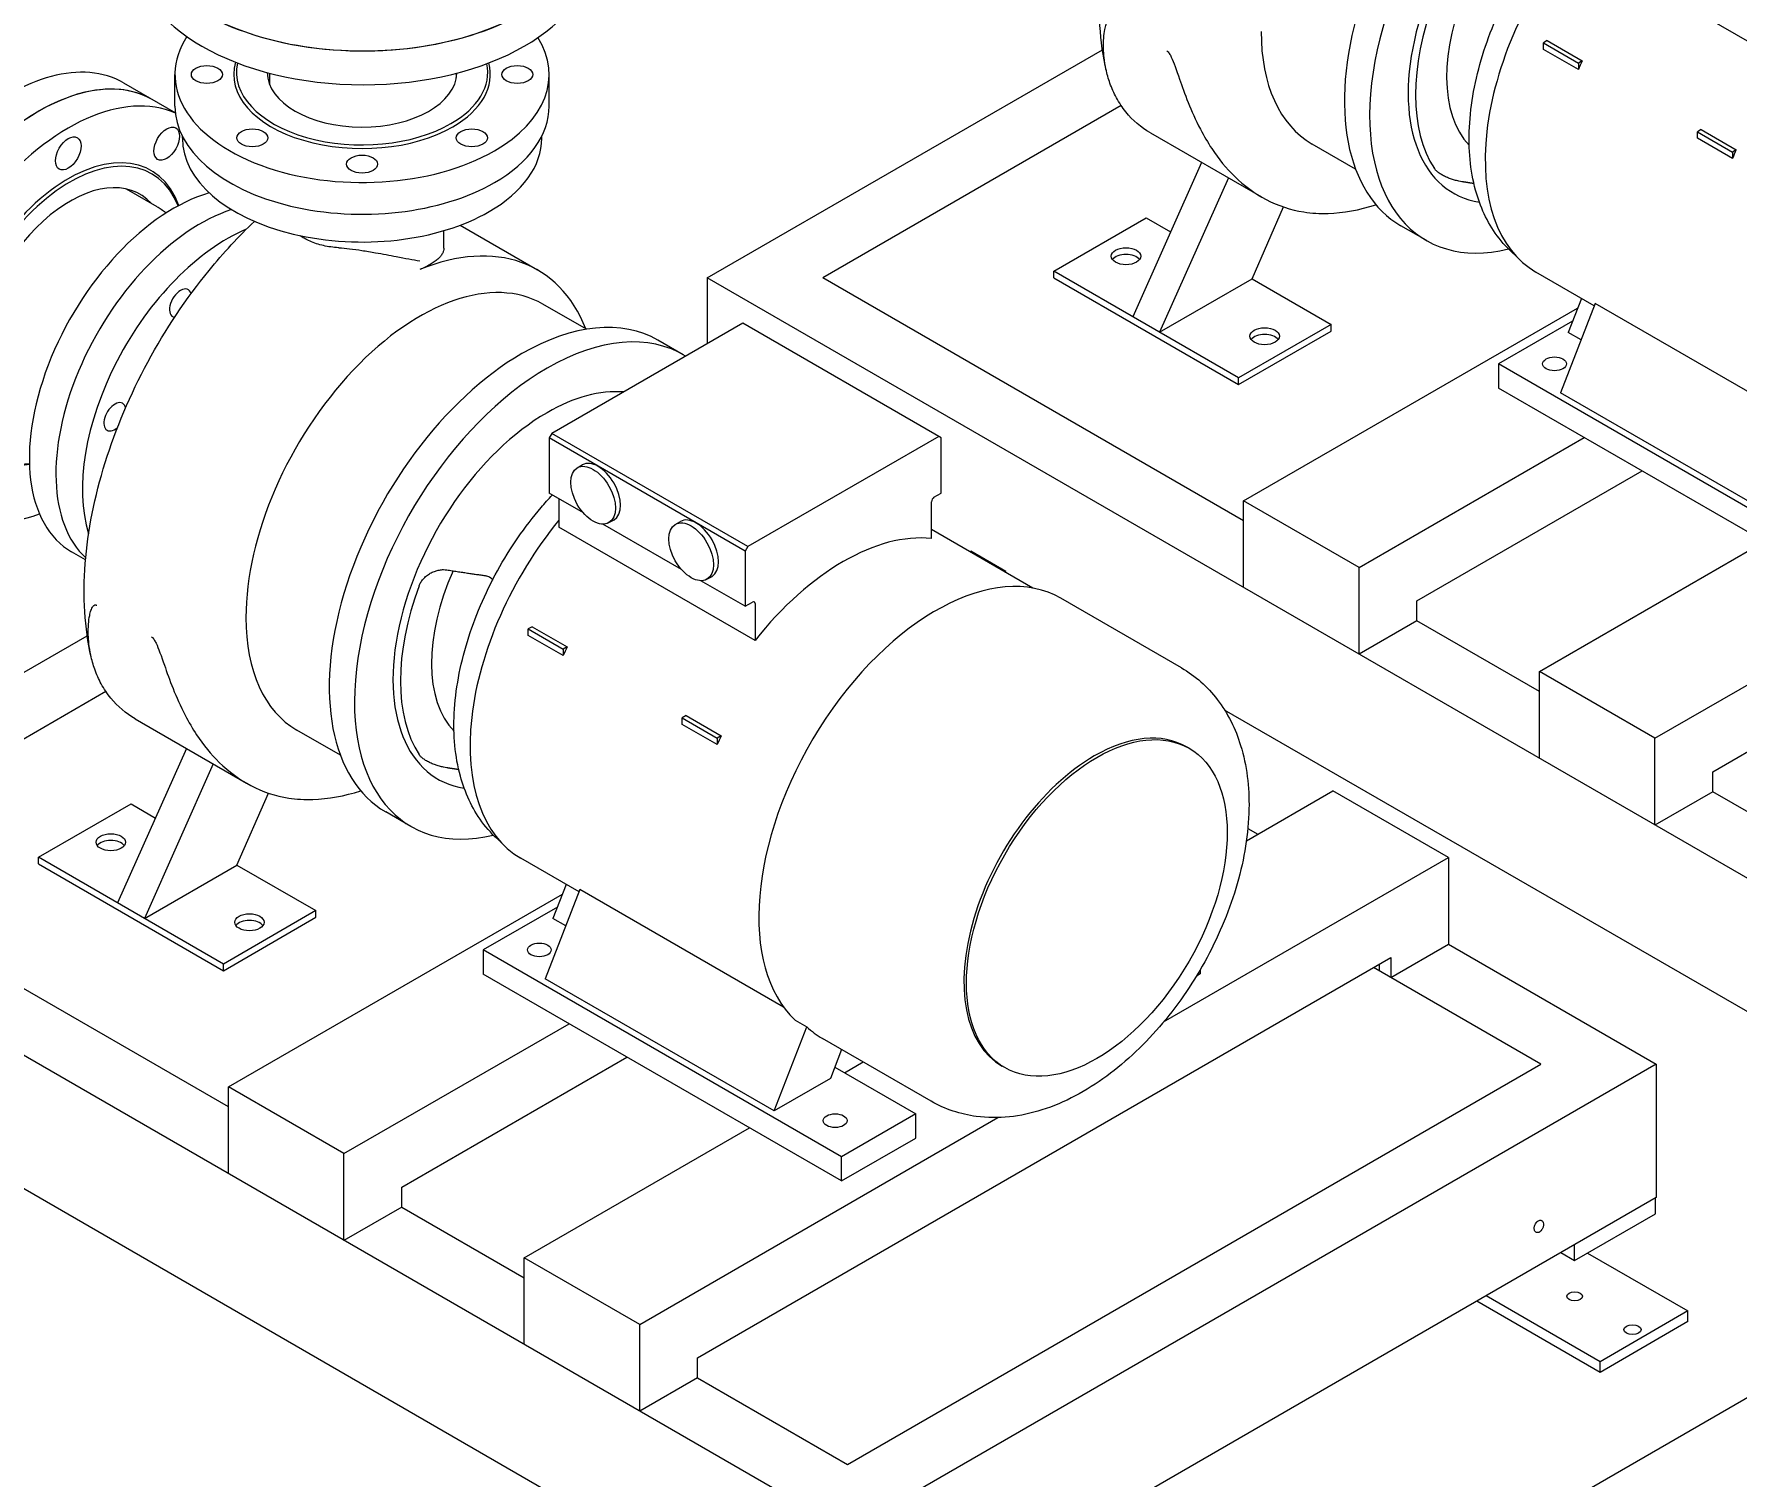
# Model space of a CAD drawing. Header units: millimetres. Extents: x -312439 to 477422, y -331570 to 212570.
# Drawn here: x 347366 to 348642, y 61954 to 63036 of the extents above; entities that cross this region are included whole.
import ezdxf

# ---------------------------------------------------------------- set-up
doc = ezdxf.new("R2010")
doc.units = ezdxf.units.MM
doc.styles.add('ROMAND', font='ROMAND.SHX')
doc.dimstyles.new('1-50 (MILIMETRO)', dxfattribs={"dimscale": 0, "dimtxt": 125, "dimasz": 125, "dimexe": 100, "dimexo": 100, "dimgap": 50, "dimtad": 0, "dimdec": 0, "dimzin": 0, "dimdsep": 46, "dimtxsty": 'ROMAND', "dimcen": -390, "dimclrd": 1, "dimclre": 1, "dimclrt": 3, "dimadec": 0, "dimazin": 0, "dimtfac": 1, "dimtdec": 0, "dimtix": 1, "dimtmove": 2, "dimatfit": 2, "dimfxl": 1, "dimtvp": 1, "dimtolj": 1, "dimtzin": 0, "dimarcsym": 0})

# ---------------------------------------------------------------- blocks, each defined once
blk = doc.blocks.new('*D161')
at = {"color": 1, "lineweight": -2, "transparency": 16777216}
for p, q in [((350510.9, 62972.7), (351769, 62246.3)), ((348028.9, 60202.5), (351560.7, 62241.6)), ((346762.6, 60808.6), (348020.7, 60082.2))]:
    blk.add_line(p, q, dxfattribs=at)
at = {"color": 1, "transparency": 16777216}
for points in [[(351550.3, 62259.6), (351571.1, 62223.5), (351669, 62304.1)], [(348018.5, 60220.5), (348039.3, 60184.4), (347920.7, 60140)]]:
    blk.add_solid(points, dxfattribs=at)
at = {"layer": 'Defpoints', "color": 0, "transparency": 16777216}
for p in [(350410.9, 63030.4, 9601.9), (351669, 62304.1), (346662.6, 60866.3, 9601.9)]:
    blk.add_point(p, dxfattribs=at)
at = {"color": 3, "transparency": 16777216, "insert": (349732.3, 61330.3), "char_height": 125, "attachment_point": 5, "rotation": 30, "style": 'ROMAND'}
blk.add_mtext('\\A1;4328', dxfattribs=at)

msp = doc.modelspace()

# ---------------------------------------------------------------- linework, layer by layer
at = {"color": 0, "linetype": 'Continuous', "lineweight": 0, "extrusion": (-5.55112e-17, 0.816497, 0.57735)}
for p, q in [((355860.952, 66176.978), (346662.598, 60866.305)), ((348667.396, 63021.043), (348520.416, 63105.902)), ((348500.243, 63031.286), (348497.319, 63029.598)), ((348497.319, 63024.731), (348497.319, 63029.598)), ((348497.319, 63029.598), (348523.565, 63014.444)), ((348500.243, 63031.286), (348526.489, 63016.133)), ((347870.475, 62853.408), (348166.788, 63024.484)), ((348523.565, 63009.577), (348497.319, 63024.731)), ((348526.489, 63016.133), (348523.565, 63014.444)), ((348523.565, 63014.444), (348523.565, 63009.577)), ((347432.962, 62999.601), (347471.789, 62977.184)), ((347471.532, 62982.087), (347471.532, 63005.89)), ((347542.516, 62998.373), (347542.516, 63006.831)), ((347682.522, 63003.694), (347682.522, 63006.831)), ((347752.034, 62982.087), (347752.034, 63005.89)), ((348180.843, 62982.592), (347957.089, 62853.408)), ((348202.789, 62962.136), (348286.079, 62914.049)), ((348615.728, 62964.611), (348612.803, 62962.923)), ((348612.803, 62958.055), (348612.803, 62962.923)), ((348612.803, 62962.923), (348639.05, 62947.769)), ((348615.728, 62964.611), (348641.974, 62949.457)), ((347477.044, 62958.084), (347477.044, 62959.609)), ((347746.522, 62958.084), (347746.522, 62959.609)), ((348356.586, 62934.914), (348323.947, 62953.758)), ((348639.05, 62942.902), (348612.803, 62958.055)), ((348641.974, 62949.457), (348639.05, 62947.769)), ((348241.14, 62939.994), (348189.528, 62824.222)), ((348639.05, 62947.769), (348639.05, 62942.902)), ((348261.297, 62928.357), (348209.685, 62812.584)), ((347458.14, 62906.778), (347435.18, 62920.034)), ((348130.316, 62858.408), (348199.606, 62898.413)), ((348199.606, 62898.413), (348217.895, 62887.854)), ((348278.976, 62852.589), (348302.556, 62906.574)), ((347673.028, 62875.743), (347673.028, 62888.793)), ((347685.23, 62892.866), (347743.302, 62859.338)), ((348409.417, 62881.59), (348390.519, 62892.501)), ((348736.729, 62353.276), (347870.475, 62853.408)), ((347870.475, 62853.408), (347870.475, 62804.07)), ((348272.648, 62671.219), (347957.089, 62853.408)), ((348130.316, 62853.408), (348130.316, 62858.408)), ((348268.897, 62778.398), (348130.316, 62858.408)), ((348130.316, 62853.408), (348268.897, 62773.397)), ((348209.685, 62812.584), (348278.976, 62852.589)), ((348278.976, 62852.589), (348338.188, 62818.403)), ((348535.468, 62832.49), (348491.794, 62857.705)), ((347779.921, 62814.886), (347747.283, 62833.73)), ((348536.151, 62834.251), (348510.169, 62767.286)), ((348525.833, 62838.053), (348515.943, 62812.564)), ((348688.842, 62746.095), (348536.151, 62834.251)), ((348272.648, 62686.221), (348523.004, 62830.764)), ((348519.216, 62821), (348463.723, 62788.961)), ((347897.107, 62819.446), (347753.906, 62736.769)), ((348045.977, 62733.496), (347897.107, 62819.446)), ((348338.188, 62818.403), (348268.897, 62778.398)), ((348268.897, 62773.397), (348338.188, 62813.402)), ((348338.188, 62813.402), (348338.188, 62818.403)), ((348525.578, 62807.001), (348515.943, 62812.564)), ((347852.516, 62795.796), (347833.619, 62806.706)), ((348732.267, 62633.917), (348463.723, 62788.961)), ((348463.723, 62788.961), (348463.723, 62770.777)), ((348624.299, 62483.195), (349143.98, 62783.233)), ((348268.897, 62773.397), (348268.897, 62778.398)), ((348732.267, 62615.733), (348463.723, 62770.777)), ((348681.784, 62668.204), (348510.169, 62767.286)), ((347753.906, 62736.769), (347752.016, 62733.496)), ((347752.016, 62733.496), (347752.016, 62692.036)), ((347898.997, 62648.637), (347752.016, 62733.496)), ((347900.886, 62651.91), (347753.906, 62736.769)), ((348044.087, 62734.587), (347900.886, 62651.91)), ((348045.977, 62692.036), (348045.977, 62733.496)), ((348359.262, 62636.214), (348528.027, 62733.651)), ((347773.104, 62711.033), (347776.883, 62713.215)), ((348402.569, 62611.211), (348571.334, 62708.648)), ((347777.66, 62677.231), (347752.016, 62692.036)), ((347759.365, 62687.793), (347759.365, 62666.51)), ((348038.628, 62658.024), (348038.628, 62685.611)), ((348040.518, 62688.884), (348045.977, 62692.036)), ((348272.648, 62621.213), (348272.648, 62686.221)), ((348359.262, 62636.214), (348272.648, 62686.221)), ((347851.15, 62634.801), (347792.304, 62668.776)), ((347796.86, 62669.887), (347800.639, 62672.069)), ((347846.594, 62668.603), (347850.374, 62670.786)), ((347906.346, 62581.651), (347759.365, 62666.51)), ((348114.534, 62620.843), (348038.628, 62664.668)), ((348494.379, 62558.205), (348663.144, 62655.641)), ((348580.993, 62508.198), (348849.547, 62663.248)), ((347404.459, 62641.95), (347394.047, 62647.962)), ((347900.886, 62651.91), (347898.997, 62648.637)), ((347898.997, 62648.637), (347898.997, 62607.177)), ((348067.42, 62648.045), (348068.024, 62648.394)), ((348094.271, 62633.241), (348068.024, 62648.394)), ((347870.35, 62627.457), (347874.129, 62629.64)), ((348093.666, 62632.892), (348094.271, 62633.241)), ((348094.271, 62632.543), (348094.271, 62633.241)), ((348359.262, 62571.206), (348359.262, 62636.214)), ((347898.997, 62607.177), (347865.794, 62626.346)), ((347898.997, 62607.177), (347904.456, 62610.329)), ((347906.346, 62609.238), (347906.346, 62581.651)), ((348226.013, 62561.042), (348135.654, 62613.21)), ((348402.569, 62596.209), (348402.569, 62611.211)), ((347739.193, 62591.893), (347736.268, 62590.205)), ((347739.193, 62591.893), (347765.439, 62576.74)), ((348402.569, 62596.209), (348359.262, 62571.206)), ((348494.379, 62543.203), (348402.569, 62596.209)), ((347343.736, 62549.295), (347405.738, 62585.091)), ((347736.268, 62585.338), (347736.268, 62590.205)), ((347736.268, 62590.205), (347762.515, 62575.052)), ((347762.515, 62570.184), (347736.268, 62585.338)), ((347765.439, 62576.74), (347762.515, 62575.052)), ((347762.515, 62575.052), (347762.515, 62570.184)), ((348494.379, 62493.196), (348494.379, 62558.205)), ((348580.993, 62508.198), (348494.379, 62558.205)), ((347419.793, 62543.2), (347349.965, 62502.884)), ((348736.729, 62253.263), (348258.392, 62529.431)), ((347441.739, 62522.743), (347525.028, 62474.656)), ((347595.536, 62495.521), (347562.897, 62514.365)), ((347854.677, 62525.218), (347851.753, 62523.53)), ((347851.753, 62518.663), (347851.753, 62523.53)), ((347851.753, 62523.53), (347877.999, 62508.376)), ((347877.999, 62503.509), (347851.753, 62518.663)), ((347854.677, 62525.218), (347880.924, 62510.065)), ((347880.924, 62510.065), (347877.999, 62508.376)), ((347877.999, 62508.376), (347877.999, 62503.509)), ((348231.733, 62500.735), (348229.833, 62501.832)), ((348580.993, 62443.19), (348580.993, 62508.198)), ((347480.089, 62500.602), (347428.477, 62384.829)), ((347500.246, 62488.964), (347448.634, 62373.192)), ((348624.299, 62468.193), (348624.299, 62483.195)), ((347517.925, 62413.197), (347541.506, 62467.182)), ((348274.707, 62431.377), (348339.623, 62468.856)), ((348426.237, 62418.85), (348339.623, 62468.856)), ((348624.299, 62468.193), (348580.993, 62443.19)), ((348736.729, 62403.282), (348624.299, 62468.193)), ((347369.265, 62419.015), (347438.556, 62459.021)), ((347438.556, 62459.021), (347456.845, 62448.461)), ((347648.366, 62442.197), (347629.469, 62453.108)), ((348275.802, 62440.695), (348283.324, 62436.352)), ((347369.265, 62414.015), (347369.265, 62419.015)), ((347507.847, 62339.005), (347369.265, 62419.015)), ((347369.265, 62414.015), (347507.847, 62334.005)), ((347448.634, 62373.192), (347517.925, 62413.197)), ((347517.925, 62413.197), (347577.138, 62379.01)), ((347774.418, 62393.098), (347730.744, 62418.313)), ((348212.695, 62295.561), (348426.237, 62418.85)), ((348426.237, 62418.85), (348426.237, 62353.842)), ((347511.598, 62246.828), (347761.954, 62391.371)), ((347775.101, 62394.859), (347749.119, 62327.893)), ((347764.782, 62398.661), (347754.893, 62373.171)), ((347927.792, 62306.702), (347775.101, 62394.859)), ((347577.138, 62379.01), (347507.847, 62339.005)), ((347507.847, 62334.005), (347577.138, 62374.01)), ((347577.138, 62374.01), (347577.138, 62379.01)), ((347758.166, 62381.607), (347702.673, 62349.568)), ((347511.598, 62231.826), (347285.234, 62362.518)), ((347764.528, 62367.608), (347754.893, 62373.171)), ((347971.216, 62194.525), (347702.673, 62349.568)), ((347702.673, 62349.568), (347702.673, 62331.384)), ((348382.93, 62328.839), (348426.237, 62353.842)), ((348426.237, 62353.842), (348581.973, 62263.927)), ((347507.847, 62334.005), (347507.847, 62339.005)), ((347863.249, 62043.802), (348382.93, 62343.84)), ((348495.359, 62263.927), (348369.938, 62336.339)), ((348374.269, 62338.84), (348374.269, 62333.839)), ((348382.93, 62343.84), (348382.93, 62328.839)), ((347975.678, 61913.883), (347248.837, 62333.525)), ((347971.216, 62176.341), (347702.673, 62331.384)), ((347920.733, 62228.811), (347749.119, 62327.893)), ((348239.981, 62331.512), (348237.212, 62329.913)), ((348239.981, 62334.553), (348239.981, 62331.512)), ((347598.212, 62196.822), (347766.977, 62294.258)), ((347920.733, 62228.811), (347945.2, 62291.87)), ((347936.392, 62296.955), (347945.2, 62291.87)), ((347975.678, 61813.87), (347162.935, 62283.108)), ((348038.417, 62236.117), (347956.866, 62283.201)), ((347971.277, 62274.881), (347962.832, 62253.117)), ((347641.518, 62171.819), (347810.283, 62269.255)), ((347966.16, 62261.694), (348026.859, 62226.65)), ((347973.484, 62257.466), (347987.462, 62265.536)), ((348581.973, 62263.927), (347975.678, 61913.883)), ((347975.678, 61963.889), (348495.359, 62263.927)), ((348093.505, 62261.317), (348091.605, 62262.414)), ((348581.973, 62263.927), (348581.973, 62163.915)), ((347511.598, 62181.82), (347511.598, 62246.828)), ((347598.212, 62196.822), (347511.598, 62246.828)), ((347962.832, 62253.117), (347920.733, 62228.811)), ((347819.942, 62068.806), (348088.497, 62223.856)), ((348026.859, 62226.65), (347971.216, 62194.525)), ((348026.859, 62208.466), (348026.859, 62226.65)), ((347733.329, 62118.812), (347902.094, 62216.248)), ((347971.216, 62176.341), (348026.859, 62208.466)), ((347598.212, 62131.814), (347598.212, 62196.822)), ((347971.216, 62176.341), (347971.216, 62194.525)), ((347641.518, 62156.817), (347641.518, 62171.819)), ((348581.973, 62163.915), (347975.678, 61813.87)), ((348581.375, 62151.667), (348581.375, 62163.57)), ((347641.518, 62156.817), (347598.212, 62131.814)), ((347641.518, 62156.817), (347733.329, 62103.81)), ((348520.746, 62116.662), (348581.375, 62151.667)), ((347733.329, 62053.804), (347733.329, 62118.812)), ((347819.942, 62068.806), (347733.329, 62118.812)), ((348510.437, 62122.614), (348520.746, 62116.662)), ((348520.746, 62116.662), (348520.746, 62128.565)), ((348530.49, 62122.288), (348605.692, 62078.87)), ((348539.866, 62032.864), (348447.426, 62086.234)), ((348539.866, 62040.865), (348454.355, 62090.235)), ((347819.942, 62003.797), (347819.942, 62068.806)), ((348605.692, 62078.87), (348539.866, 62040.865)), ((348605.692, 62070.869), (348539.866, 62032.864)), ((348605.692, 62070.869), (348605.692, 62078.87)), ((347863.249, 62028.801), (347863.249, 62043.802)), ((348539.866, 62032.864), (348539.866, 62040.865)), ((347863.249, 62028.801), (347819.942, 62003.797)), ((347863.249, 62028.801), (347975.678, 61963.889))]:
    msp.add_line(p, q, dxfattribs=at)
at = {"color": 0, "linetype": 'Continuous', "lineweight": 0}
for centre, major_axis, start_param, end_param in [((348492.594, 63069.3), (102.075, 176.799), 0.78539816, 3.14159265), ((348511.492, 63058.389), (102.075, 176.799), 0.78539816, 3.64421708), ((348511.492, 63058.389), (81.66, 141.439), 0.78539816, 3.35938218), ((347612.519, 63122.23), (170.874, 0), 3.14159265, 6.28318531), ((347612.519, 63122.23), (170.874, 0), 3.14159265, 5.49778714), ((348583.617, 63016.748), (91.823, 159.042), 1.29370703, 3.14159265), ((347612.519, 63096.826), (-170.874, 0), 0, 3.14159265), ((348515.271, 63056.207), (-63.975, -110.808), 4.88863173, 6.1202388), ((348515.271, 63056.207), (80.414, 139.281), 1.853373, 2.85901598), ((348416.14, 63113.44), (-92.193, -159.683), 5.49778714, 6.28318531), ((347347.525, 62851.62), (-85.437, -147.981), 3.14159265, 6.28318531), ((347611.783, 63005.89), (-140.251, 0), 5.92533453, 8.6393798), ((347611.783, 63005.89), (-140.251, 0), 2.35619449, 3.49009514), ((347369.525, 62838.919), (85.437, 147.981), 0, 3.14159265), ((347611.783, 63005.89), (96.155, 0), 2.97588047, 5.49778714), ((347611.783, 63007.49), (94.195, 0), 3.01238807, 5.49778714), ((347611.783, 63007.49), (94.195, 0), 5.49778714, 6.40287415), ((347611.783, 63005.89), (96.155, 0), 5.49778714, 6.43954919), ((348631.701, 62988.986), (91.823, 159.042), 1.72990468, 1.76941292), ((347369.525, 62838.919), (-85.437, -147.981), 3.14159265, 6.28318531), ((347611.783, 63007.49), (-71.044, 0), 0.00465807, 3.12741884), ((347391.525, 62826.217), (-85.437, -147.981), 3.20000298, 6.88878068), ((347611.783, 62982.087), (140.251, 0), 3.14159265, 5.49778714), ((347611.783, 62982.087), (140.251, 0), 5.49778714, 6.28318531), ((347391.525, 62826.217), (-62.164, -107.671), 2.69380341, 6.73097455), ((347611.783, 62958.084), (134.739, 0), 3.14159265, 5.49778714), ((347611.783, 62958.084), (134.739, 0), 5.49778714, 6.28318531), ((348747.186, 62922.311), (91.823, 159.042), 1.72990468, 1.76941292), ((347392.911, 62825.417), (-61.184, -105.973), 2.71673712, 6.70804084), ((347392.911, 62825.417), (-52.364, -90.698), 2.96365333, 6.46112463), ((347470.603, 62780.561), (76.556, 132.599), 0.53677507, 3.14159265), ((347490.524, 62769.06), (76.556, 132.599), 0.56775431, 3.01005018), ((348409.407, 63123.821), (-121.666, -210.732), 0.34411264, 0.56528588), ((347510.445, 62757.558), (76.556, 132.599), 0.65089705, 2.64928589), ((347631.962, 62666.491), (111.34, 192.847), 5.85410618, 6.92116789), ((348184.449, 62864.659), (11.024, 0), 0.40371469, 2.73787797), ((347655.09, 62674.048), (-92.193, -159.683), 3.14159265, 5.49778714), ((347475.642, 62834.485), (5.818, 10.078), 5.76499155, 9.65270663), ((347731.544, 62629.907), (102.075, 176.799), 0, 0.78539816), ((347750.441, 62618.996), (102.075, 176.799), 6.26557505, 7.06858347), ((348288.385, 62804.651), (11.024, 0), 0.40371469, 2.73787797), ((347731.544, 62629.907), (102.075, 176.799), 0.78539816, 3.14159265), ((347750.441, 62618.996), (102.075, 176.799), 0.78539816, 3.64421708), ((347426.424, 62749.235), (5.818, 10.078), 5.71169821, 10.45445258), ((347750.441, 62618.996), (81.66, 141.439), 0.26612846, 0.78539816), ((347750.441, 62618.996), (81.66, 141.439), 0.78539816, 3.35938218), ((347788.761, 62692.642), (11.878, -20.573), 0, 3.14159265), ((348040.518, 62686.702), (-1.336, -2.314), 3.92699082, 5.49778714), ((347822.567, 62577.355), (91.823, 159.042), 1.29370703, 3.14159265), ((347862.252, 62650.213), (11.878, -20.573), 0, 3.14159265), ((347972.487, 62490.798), (91.823, 159.042), 0.25098297, 1.31981336), ((347754.221, 62616.814), (-63.975, -110.808), 4.88863173, 6.1202388), ((348041.856, 62450.748), (93.798, 162.462), 0, 3.00788788), ((347754.221, 62616.814), (80.414, 139.281), 1.853373, 2.85901598), ((347904.456, 62608.147), (1.336, 2.314), 5.49778714, 7.06858347), ((347655.09, 62674.048), (-92.193, -159.683), 5.49778714, 6.28318531), ((347870.65, 62549.594), (91.823, 159.042), 1.72990468, 1.76941292), ((347986.135, 62482.919), (91.823, 159.042), 1.72990468, 1.76941292), ((348160.719, 62382.123), (69.114, 119.709), 0, 0.78539816), ((348160.719, 62382.123), (69.114, 119.709), 0.78539816, 3.14159265), ((347648.357, 62684.429), (-121.666, -210.732), 0.34411264, 0.56528588), ((347423.399, 62425.266), (11.024, 0), 0.40371469, 2.73787797), ((347527.335, 62365.259), (11.024, 0), 0.40371469, 2.73787797), ((348050.664, 62445.663), (-93.798, -162.462), 6.14948053, 6.28318531)]:
    msp.add_ellipse(centre, major_axis=major_axis, ratio=0.57735027, start_param=start_param, end_param=end_param, dxfattribs=at)
for centre, major_axis in [((347495.417, 63005.89), (11.637, 0)), ((347728.148, 63005.89), (-11.637, 0)), ((347465.325, 62954.043), (-6.798, -11.775)), ((347529.5, 62958.384), (11.637, 0)), ((347694.066, 62958.384), (-11.637, 0)), ((347391.525, 62946.732), (-6.798, -11.775)), ((347611.783, 62938.706), (11.637, 0)), ((348184.449, 62869.66), (-11.024, 0)), ((348288.385, 62809.652), (-11.024, 0)), ((348505.718, 62788.961), (-8.908, 0)), ((347784.982, 62690.46), (11.878, -20.573)), ((347858.472, 62648.03), (11.878, -20.573)), ((348162.619, 62381.026), (69.114, 119.709)), ((347423.399, 62430.267), (-11.024, 0)), ((347527.335, 62370.259), (-11.024, 0)), ((347744.667, 62349.568), (-8.908, 0)), ((347966.398, 62221.552), (-8.908, 0)), ((348520.811, 62089.871), (5.818, 0)), ((348564.117, 62064.868), (6.431, 0))]:
    msp.add_ellipse(centre, major_axis=major_axis, ratio=0.57735027, dxfattribs=at)
for points, knots in [([(348169.752, 63008.563), (348164.745, 63030.36), (348163.406, 63054.02), (348167.172, 63103.233), (348172.296, 63128.802), (348188.245, 63179.87), (348199.075, 63205.36), (348225.409, 63254.086), (348240.909, 63277.314), (348268.845, 63311.563), (348280.256, 63323.903), (348292.153, 63335.173)], [2.91154197, 2.91154197, 2.91154197, 2.91154197, 3.2337974, 3.2337974, 3.55605283, 3.55605283, 3.87830825, 3.87830825, 4.20056368, 4.20056368, 4.40233935, 4.40233935, 4.40233935, 4.40233935]), ([(348476.167, 62870.51), (348471.101, 62874.803), (348466.572, 62879.706), (348455.177, 62895.189), (348449.888, 62906.852), (348442.488, 62934.02), (348441.115, 62949.884), (348442.794, 62983.872), (348446.197, 63002.103), (348457.292, 63038.277), (348464.964, 63056.213), (348483.701, 63090.173), (348494.737, 63106.202), (348509.762, 63123.828), (348512.584, 63126.982), (348515.462, 63130.046)], [2.46046678, 2.46046678, 2.46046678, 2.46046678, 2.60383772, 2.60383772, 2.87623017, 2.87623017, 3.20024972, 3.20024972, 3.54801253, 3.54801253, 3.89338392, 3.89338392, 4.23608647, 4.23608647, 4.31318235, 4.31318235, 4.31318235, 4.31318235]), ([(348202.789, 62962.136), (348195.699, 62966.229), (348189.536, 62971.479), (348181.735, 62981.077), (348179.348, 62984.65), (348175.4, 62991.916), (348173.781, 62995.554), (348171.217, 63002.77), (348170.218, 63006.307), (348168.852, 63012.748), (348168.39, 63015.602), (348167.826, 63020.729), (348167.664, 63022.984), (348167.423, 63030.861), (348167.841, 63035.867), (348168.87, 63040.984), (348169.197, 63042.291), (348169.969, 63044.523), (348170.459, 63045.654), (348171.451, 63046.968), (348171.9, 63047.386), (348172.682, 63047.642), (348172.978, 63047.672), (348173.502, 63047.551), (348173.701, 63047.471), (348173.905, 63047.353)], [156.48291145, 156.48291145, 156.48291145, 156.48291145, 194.29925772, 194.29925772, 214.03519615, 214.03519615, 231.70727374, 231.70727374, 247.39014015, 247.39014015, 259.32133999, 259.32133999, 268.43646455, 268.43646455, 290.94299066, 290.94299066, 298.40287729, 298.40287729, 305.00263889, 305.00263889, 309.01222113, 309.01222113, 311.01128734, 311.01128734, 312.18143111, 312.18143111, 312.18143111, 312.18143111]), ([(348215.059, 63023.592), (348215.116, 63023.56), (348215.173, 63023.524), (348215.492, 63023.31), (348215.746, 63023.083), (348216.328, 63022.459), (348216.643, 63022.036), (348217.472, 63020.783), (348217.971, 63019.835), (348220.254, 63015.103), (348222.266, 63009.202), (348228.279, 62991.994), (348233.047, 62978.62), (348242.895, 62959.77), (348245.762, 62954.886), (348253.964, 62942.522), (348259.622, 62935.598), (348273.056, 62922.445), (348280.997, 62916.613), (348298.409, 62907.508), (348307.886, 62904.384), (348323.723, 62901.911), (348329.769, 62901.549), (348335.919, 62901.746)], [312.18243486, 312.18243486, 312.18243486, 312.18243486, 312.5061084, 312.5061084, 313.97692133, 313.97692133, 316.02215765, 316.02215765, 319.97242916, 319.97242916, 337.63409877, 337.63409877, 364.36126461, 364.36126461, 374.43354086, 374.43354086, 391.47319629, 391.47319629, 411.67027437, 411.67027437, 432.76932233, 432.76932233, 445.32617672, 445.32617672, 445.32617672, 445.32617672]), ([(348436.279, 62925.499), (348435.51, 62925.619), (348434.724, 62925.764), (348432.871, 62926.16), (348431.801, 62926.429), (348429.722, 62927.024), (348428.712, 62927.35), (348426.754, 62928.049), (348425.728, 62928.454), (348423.726, 62929.336), (348422.749, 62929.815), (348420.912, 62930.823), (348420.05, 62931.353), (348418.497, 62932.44), (348417.806, 62932.995), (348416.714, 62934.022), (348416.251, 62934.527), (348415.785, 62935.159), (348415.702, 62935.277), (348415.625, 62935.395)], [32.63980214, 32.63980214, 32.63980214, 32.63980214, 34.1778142, 34.1778142, 36.25600985, 36.25600985, 38.3342055, 38.3342055, 40.5568778, 40.5568778, 42.7795501, 42.7795501, 45.00222241, 45.00222241, 47.22489471, 47.22489471, 49.1427563, 49.1427563, 49.57995565, 49.57995565, 49.57995565, 49.57995565]), ([(347458.14, 62906.778), (347459.211, 62906.16), (347460.26, 62905.504), (347462.308, 62904.123), (347463.307, 62903.397), (347464.495, 62902.47), (347464.711, 62902.299), (347464.925, 62902.127)], [5.4977871438, 5.4977871438, 5.4977871438, 5.4977871438, 5.5380841541, 5.5380841541, 5.5783811645, 5.5783811645, 5.5873863768, 5.5873863768, 5.5873863768, 5.5873863768]), ([(347408.702, 62569.17), (347403.694, 62590.967), (347402.355, 62614.627), (347406.122, 62663.84), (347411.246, 62689.409), (347427.195, 62740.477), (347438.025, 62765.967), (347464.359, 62814.694), (347479.859, 62837.921), (347507.794, 62872.17), (347519.206, 62884.511), (347531.102, 62895.78)], [2.91154197, 2.91154197, 2.91154197, 2.91154197, 3.2337974, 3.2337974, 3.55605283, 3.55605283, 3.87830825, 3.87830825, 4.20056368, 4.20056368, 4.40233935, 4.40233935, 4.40233935, 4.40233935]), ([(347594.254, 62875.98), (347594.203, 62875.983), (347594.153, 62875.986), (347592.162, 62876.108), (347590.243, 62876.298), (347586.481, 62876.827), (347584.637, 62877.165), (347581.052, 62877.987), (347579.311, 62878.471), (347575.963, 62879.575), (347574.355, 62880.195), (347571.294, 62881.556), (347569.842, 62882.296), (347568.476, 62883.085)], [-23.7720727, -23.7720727, -23.7720727, -23.7720727, -23.64909249, -23.64909249, -18.919274, -18.919274, -14.1894555, -14.1894555, -9.459637, -9.459637, -4.7298185, -4.7298185, 0, 0, 0, 0]), ([(347594.254, 62875.98), (347596.925, 62875.822), (347599.669, 62875.561), (347605.467, 62874.883), (347608.5, 62874.458), (347614.998, 62873.463), (347618.432, 62872.884), (347627.316, 62871.323), (347632.559, 62870.336), (347644.149, 62868.15), (347650.102, 62867.022), (347655.084, 62866.183), (347655.087, 62866.182), (347655.09, 62866.182)], [168.09949629, 168.09949629, 168.09949629, 168.09949629, 175.77078986, 175.77078986, 184.10088571, 184.10088571, 193.77178172, 193.77178172, 209.89180382, 209.89180382, 232.5928532, 232.5928532, 232.60582316, 232.60582316, 232.60582316, 232.60582316]), ([(347673.028, 62875.743), (347673.028, 62875.081), (347672.948, 62874.415), (347672.606, 62873.033), (347672.331, 62872.316), (347671.579, 62870.888), (347671.101, 62870.176), (347669.944, 62868.762), (347669.265, 62868.061), (347667.714, 62866.676), (347666.841, 62865.991), (347664.914, 62864.645), (347663.86, 62863.983), (347661.594, 62862.692), (347660.381, 62862.063), (347657.825, 62860.843), (347656.481, 62860.254), (347655.09, 62859.689)], [38.30022716, 38.30022716, 38.30022716, 38.30022716, 42.84302956, 42.84302956, 47.71488083, 47.71488083, 52.5867321, 52.5867321, 57.45858338, 57.45858338, 62.33043465, 62.33043465, 67.20228592, 67.20228592, 72.0741372, 72.0741372, 76.94598847, 76.94598847, 76.94598847, 76.94598847]), ([(347715.117, 62431.117), (347710.05, 62435.41), (347705.521, 62440.313), (347694.127, 62455.796), (347688.838, 62467.459), (347681.438, 62494.628), (347680.064, 62510.492), (347681.744, 62544.479), (347685.147, 62562.71), (347696.242, 62598.884), (347703.913, 62616.821), (347722.651, 62650.78), (347733.687, 62666.81), (347748.712, 62684.435), (347751.533, 62687.589), (347754.411, 62690.653)], [2.46046678, 2.46046678, 2.46046678, 2.46046678, 2.60383772, 2.60383772, 2.87623017, 2.87623017, 3.20024972, 3.20024972, 3.54801253, 3.54801253, 3.89338392, 3.89338392, 4.23608647, 4.23608647, 4.31318235, 4.31318235, 4.31318235, 4.31318235]), ([(347654.574, 62622.564), (347654.652, 62622.772), (347654.734, 62622.978), (347655.201, 62624.072), (347655.664, 62624.914), (347656.756, 62626.573), (347657.447, 62627.438), (347659, 62629.061), (347659.861, 62629.818), (347661.699, 62631.184), (347662.676, 62631.794), (347664.678, 62632.838), (347665.704, 62633.273), (347667.661, 62633.937), (347668.671, 62634.204), (347670.751, 62634.571), (347671.821, 62634.672), (347673.674, 62634.667), (347674.46, 62634.608), (347675.229, 62634.489)], [42.53201293, 42.53201293, 42.53201293, 42.53201293, 42.96921228, 42.96921228, 44.88707387, 44.88707387, 47.10974617, 47.10974617, 49.33241848, 49.33241848, 51.55509078, 51.55509078, 53.77776308, 53.77776308, 55.85595873, 55.85595873, 57.93415438, 57.93415438, 59.47216644, 59.47216644, 59.47216644, 59.47216644]), ([(347703.934, 62630.211), (347704.3, 62630.159), (347704.662, 62630.093), (347705.525, 62629.9), (347706.021, 62629.757), (347706.502, 62629.585)], [60.43845353, 60.43845353, 60.43845353, 60.43845353, 61.16723007, 61.16723007, 62.20218526, 62.20218526, 62.20218526, 62.20218526]), ([(347706.502, 62629.585), (347707.146, 62629.354), (347707.73, 62629.031), (347708.786, 62628.147), (347709.214, 62627.597), (347709.559, 62626.95), (347709.575, 62626.919), (347709.59, 62626.888)], [-18.85205081, -18.85205081, -18.85205081, -18.85205081, -16.65725488, -16.65725488, -14.29679673, -14.29679673, -14.17971313, -14.17971313, -14.17971313, -14.17971313]), ([(347441.739, 62522.743), (347434.649, 62526.837), (347428.486, 62532.086), (347420.685, 62541.684), (347418.297, 62545.257), (347414.349, 62552.523), (347412.73, 62556.161), (347410.167, 62563.377), (347409.168, 62566.914), (347407.802, 62573.355), (347407.34, 62576.21), (347406.776, 62581.336), (347406.613, 62583.591), (347406.373, 62591.469), (347406.791, 62596.474), (347407.819, 62601.592), (347408.147, 62602.898), (347408.919, 62605.13), (347409.409, 62606.261), (347410.401, 62607.575), (347410.849, 62607.994), (347411.631, 62608.25), (347411.927, 62608.279), (347412.451, 62608.158), (347412.65, 62608.078), (347412.855, 62607.96)], [156.48291145, 156.48291145, 156.48291145, 156.48291145, 194.29925772, 194.29925772, 214.03519615, 214.03519615, 231.70727374, 231.70727374, 247.39014015, 247.39014015, 259.32133999, 259.32133999, 268.43646455, 268.43646455, 290.94299066, 290.94299066, 298.40287729, 298.40287729, 305.00263889, 305.00263889, 309.01222113, 309.01222113, 311.01128734, 311.01128734, 312.18143111, 312.18143111, 312.18143111, 312.18143111]), ([(347454.009, 62584.2), (347454.066, 62584.167), (347454.123, 62584.131), (347454.442, 62583.917), (347454.695, 62583.69), (347455.277, 62583.067), (347455.593, 62582.643), (347456.422, 62581.39), (347456.92, 62580.442), (347459.204, 62575.71), (347461.216, 62569.809), (347467.228, 62552.601), (347471.996, 62539.228), (347481.844, 62520.377), (347484.712, 62515.494), (347492.913, 62503.13), (347498.572, 62496.205), (347512.005, 62483.052), (347519.947, 62477.221), (347537.359, 62468.115), (347546.836, 62464.991), (347562.673, 62462.518), (347568.718, 62462.156), (347574.869, 62462.353)], [312.18243486, 312.18243486, 312.18243486, 312.18243486, 312.5061084, 312.5061084, 313.97692133, 313.97692133, 316.02215765, 316.02215765, 319.97242916, 319.97242916, 337.63409877, 337.63409877, 364.36126461, 364.36126461, 374.43354086, 374.43354086, 391.47319629, 391.47319629, 411.67027437, 411.67027437, 432.76932233, 432.76932233, 445.32617672, 445.32617672, 445.32617672, 445.32617672]), ([(348226.013, 62561.042), (348236.469, 62555.004), (348245.618, 62546.809), (348260.853, 62527.008), (348266.591, 62515.222), (348275.08, 62487.752), (348276.942, 62471.741), (348276.301, 62436.942), (348273.201, 62418.011), (348262.446, 62380.389), (348254.773, 62361.706), (348235.799, 62326.345), (348224.54, 62309.657), (348199.207, 62279.502), (348185.128, 62266.052), (348154.795, 62243.793), (348138.513, 62234.994), (348105.54, 62224.577), (348088.828, 62222.473), (348060.467, 62226.279), (348048.839, 62230.1), (348038.417, 62236.117)], [5.49778714, 5.49778714, 5.49778714, 5.49778714, 5.73170718, 5.73170718, 5.98917228, 5.98917228, 6.30468492, 6.30468492, 6.65969353, 6.65969353, 7.01473155, 7.01473155, 7.36595341, 7.36595341, 7.71931111, 7.71931111, 8.076631, 8.076631, 8.40624493, 8.40624493, 8.6393798, 8.6393798, 8.6393798, 8.6393798]), ([(347675.229, 62486.107), (347674.46, 62486.226), (347673.674, 62486.372), (347671.821, 62486.768), (347670.751, 62487.036), (347668.671, 62487.632), (347667.661, 62487.958), (347665.704, 62488.656), (347664.678, 62489.061), (347662.676, 62489.944), (347661.699, 62490.422), (347659.861, 62491.43), (347659, 62491.961), (347657.447, 62493.047), (347656.756, 62493.603), (347655.664, 62494.629), (347655.201, 62495.134), (347654.734, 62495.767), (347654.652, 62495.885), (347654.574, 62496.003)], [32.63980214, 32.63980214, 32.63980214, 32.63980214, 34.1778142, 34.1778142, 36.25600985, 36.25600985, 38.3342055, 38.3342055, 40.5568778, 40.5568778, 42.7795501, 42.7795501, 45.00222241, 45.00222241, 47.22489471, 47.22489471, 49.1427563, 49.1427563, 49.57995565, 49.57995565, 49.57995565, 49.57995565]), ([(348497.425, 62144.253), (348497.362, 62144.884), (348496.999, 62146.008), (348496.139, 62146.715), (348495.449, 62146.896), (348494.964, 62146.939), (348494.065, 62146.809), (348493.091, 62146.247), (348492.295, 62145.457), (348491.707, 62144.731), (348491.214, 62143.886), (348490.848, 62142.977), (348490.575, 62142.047), (348490.419, 62140.883), (348490.547, 62139.608), (348490.978, 62138.567), (348491.675, 62137.855), (348492.424, 62137.586), (348493.085, 62137.581), (348493.601, 62137.682), (348494.124, 62137.884), (348494.817, 62138.284), (348495.645, 62139.012), (348496.63, 62140.367), (348497.238, 62141.877), (348497.461, 62143.274), (348497.457, 62143.938), (348497.425, 62144.253)], [0, 0, 0, 0, 0.44879895, 0.8975979, 1.00979764, 1.12199738, 1.34639685, 1.7951958, 1.94479545, 2.0943951, 2.3935944, 2.54319405, 2.6927937, 2.991993, 3.2911923, 3.5903916, 3.8895909, 4.1887902, 4.33838985, 4.48798951, 4.63758916, 4.78718881, 5.08638811, 5.38558741, 5.83438636, 6.05878583, 6.28318531, 6.28318531, 6.28318531, 6.28318531])]:
    msp.add_open_spline(points, degree=3, knots=knots, dxfattribs=at)
for points, weights in [([(348445.29, 62924.117), (348440.859, 62924.789), (348436.279, 62925.499)], [1.0005420754, 1.00038839713, 1]), ([(347675.229, 62634.489), (347690.373, 62632.139), (347703.934, 62630.211)], [1, 1.00128538739, 1]), ([(347684.24, 62484.725), (347679.809, 62485.396), (347675.229, 62486.107)], [1.0005420754, 1.00038839713, 1])]:
    msp.add_rational_spline(points, weights, degree=2, dxfattribs=at)
msp.add_open_spline([(347568.476, 62883.085), (347567.417, 62883.696), (347566.384, 62884.352), (347565.385, 62885.05)], degree=3, dxfattribs=at)

# ---------------------------------------------------------------- dimensions: what is measured, and where the dimension line sits
dim = msp.add_aligned_dim(p1=(346662.598, 60866.305), p2=(350410.924, 63030.402), distance=-1258.055, dimstyle='1-50 (MILIMETRO)', override={"dimscale": 1, "dimfxl": 2})
dim.commit()
dim.dimension.update_dxf_attribs({"geometry": '*D161', "text_midpoint": (349732.315, 61330.269, -9601.866)})

doc.saveas('drawing.dxf')
